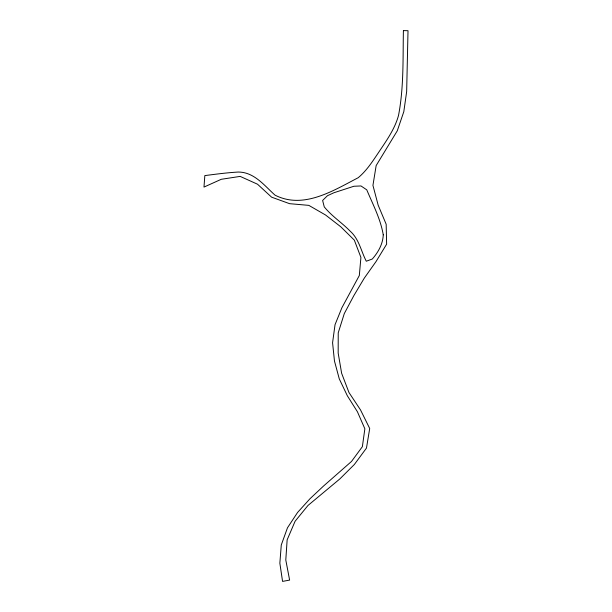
<?xml version="1.0" encoding="UTF-8"?>
<svg xmlns="http://www.w3.org/2000/svg" width="612" height="612" viewBox="0 0 612 612"><rect width="100%" height="100%" fill="white"/><g stroke="black" fill="none" stroke-linecap="round" stroke-linejoin="round"><path stroke-width="0.92" d="M403.4 30.6C402.849 58.89 403.889 87.577 398.511 115.461C394.74 129.308 386.187 141.012 378.361 152.801C372.387 161.683 366.519 170.802 358.204 177.717C333.265 190.653 303.407 209.633 275.033 195.151C264.216 185.459 254.24 172.094 238.275 172.041C227.075 172.683 215.944 174.16 204.829 175.598L203.987 187.081L221.269 179.293L240.164 176.394L257.507 184.204L271.598 197.163L289.575 203.674L308.83 205.372L325.538 214.988L340.762 226.777L354.333 240.141L360.919 257.43L359.32 275.515L341.901 307.737L335.039 324.681L332.576 342.735L334.466 361.026L339.285 378.912L347.356 395.788L357.416 411.754L364.859 428.798L362.373 446.676L351.517 461.44L323.534 486.035L309.978 498.757L297.562 512.481L287.472 527.819L281.275 544.986L279.852 563.178L282.56 581.4L289.621 580.092L285.796 560.003L287.143 539.838L295.099 521.256L308.012 505.443L339.782 478.982L354.363 464.477L366.473 448.083L369.709 428.492L360.537 409.956L348.962 392.506L341.634 373.266L338.176 353.116L338.229 332.836L344.296 313.573L353.843 295.642L364.27 278.169L376.059 261.515L386.631 244.188L386.172 224.252L378.162 205.173L372.938 185.382L376.158 165.577L397.272 130.823L403.805 111.682L406.659 91.632L408.013 30.707L403.4 30.6M383.257 234.847C382.905 243.981 378.239 252.297 372.303 259.021L366.282 261.217C361.003 251.065 359.099 238.971 350.033 231.038C341.833 222.561 331.666 216.113 324.253 206.871L322.623 200.453L327.428 195.733L333.785 192.795L353.904 186.255L360.996 185.956L366.756 189.835C372.915 204.469 380.603 219.081 383.257 234.847"/></g></svg>
